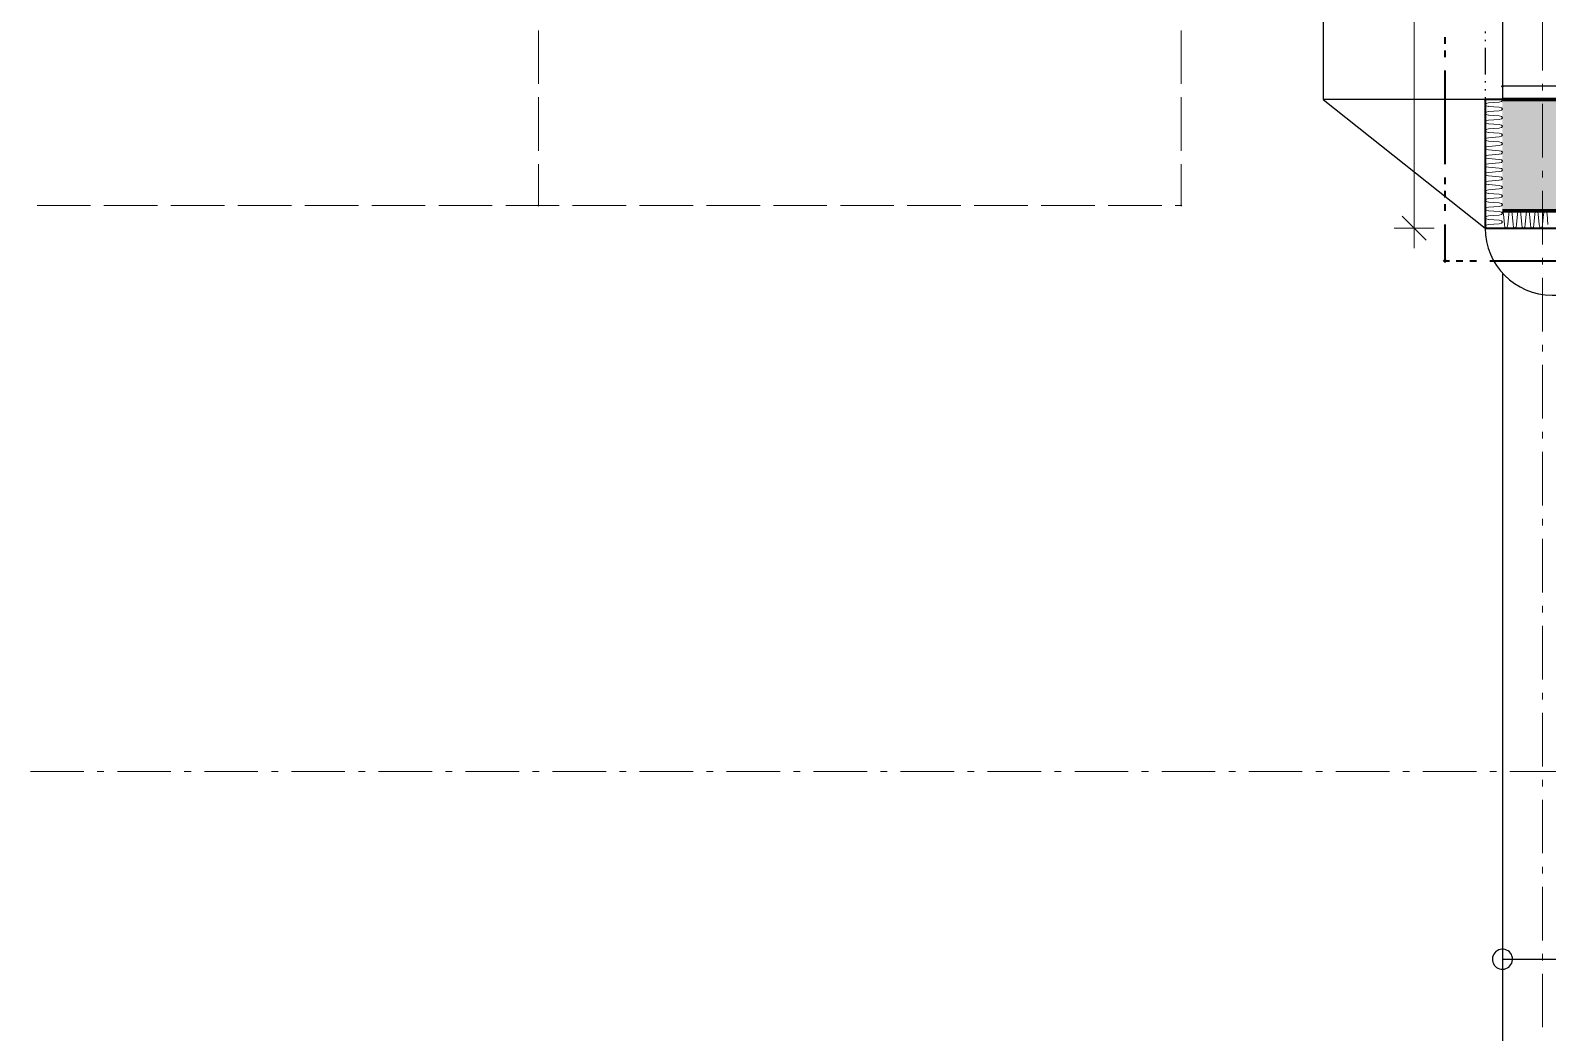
# Model space of a CAD drawing. Header units: millimetres. Extents: x 0 to 594, y 0 to 420.
# Drawn here: x 340.96 to 387, y 222.86 to 253.3 of the extents above; entities that cross this region are included whole.
import ezdxf

# ---------------------------------------------------------------- set-up
doc = ezdxf.new("R2010")
doc.units = ezdxf.units.MM
doc.header["$LTSCALE"] = 8
for name, color, linetype in [('PDF_Dokresleni nad rovinou rezu', 7, 'Continuous'), ('PDF_Dopravni znaceni', 7, 'Continuous'), ('PDF_Dvere', 7, 'Continuous'), ('PDF_Koty delkove', 7, 'Continuous'), ('PDF_Obecne 0.25', 7, 'Continuous'), ('PDF_Osy hlavni', 7, 'Continuous'), ('PDF_Pozarni useky', 3, 'Continuous'), ('PDF_Rampy', 7, 'Continuous'), ('PDF_Steny obvodove nosne', 7, 'Continuous'), ('PDF_Steny sendvic', 7, 'Continuous')]:
    doc.layers.add(name, color=color, linetype=linetype)

msp = doc.modelspace()

# ---------------------------------------------------------------- linework, layer by layer
at = {"layer": 'PDF_Dokresleni nad rovinou rezu', "lineweight": 25}
for points in [[(385.105, 253.257), (385.105, 253.216)], [(385.105, 253.013), (385.105, 252.972)], [(385.105, 252.769), (385.105, 251.956)], [(385.105, 251.753), (385.105, 251.713)], [(385.105, 251.509), (385.105, 251.469)], [(385.105, 251.266), (385.105, 251.192)]]:
    msp.add_lwpolyline(points, dxfattribs=at)
at = {"layer": 'PDF_Dokresleni nad rovinou rezu', "lineweight": 25, "transparency": 33554559}
msp.add_solid([(385.105, 251.243), (385.156, 251.192), (385.054, 251.192), (385.105, 251.142)], dxfattribs=at)
at = {"layer": 'PDF_Dopravni znaceni', "lineweight": 18}
for points in [[(356.378, 253.297), (356.378, 251.672)], [(375.882, 253.297), (375.882, 251.672)], [(356.378, 251.266), (356.378, 249.64)], [(375.882, 251.266), (375.882, 249.64)], [(356.378, 249.234), (356.378, 247.982)], [(375.882, 249.234), (375.882, 247.982)], [(341.161, 247.982), (342.787, 247.982)], [(343.193, 247.982), (344.818, 247.982)], [(345.225, 247.982), (346.85, 247.982)], [(347.256, 247.982), (348.881, 247.982)], [(349.288, 247.982), (350.913, 247.982)], [(351.319, 247.982), (352.945, 247.982)], [(353.351, 247.982), (354.976, 247.982)], [(355.383, 247.982), (357.008, 247.982)], [(357.414, 247.982), (359.039, 247.982)], [(359.446, 247.982), (361.071, 247.982)], [(361.477, 247.982), (363.103, 247.982)], [(363.509, 247.982), (365.134, 247.982)], [(365.541, 247.982), (367.166, 247.982)], [(367.572, 247.982), (369.197, 247.982)], [(369.604, 247.982), (371.229, 247.982)], [(371.635, 247.982), (373.261, 247.982)], [(373.667, 247.982), (375.292, 247.982)], [(375.699, 247.982), (375.882, 247.982)]]:
    msp.add_lwpolyline(points, dxfattribs=at)
at = {"layer": 'PDF_Dopravni znaceni', "lineweight": 18, "transparency": 33554559}
for points in [[(356.378, 248.019), (356.415, 247.982), (356.342, 247.982), (356.378, 247.946)], [(375.882, 248.019), (375.918, 247.982), (375.845, 247.982), (375.882, 247.946)], [(375.845, 247.982), (375.882, 248.019), (375.882, 247.946), (375.918, 247.982)]]:
    msp.add_solid(points, dxfattribs=at)
at = {"layer": 'PDF_Dvere', "lineweight": 25}
for points in [[(385.633, 253.216), (385.633, 253.175)], [(385.633, 252.972), (385.633, 252.159)], [(385.633, 251.956), (385.633, 251.916)], [(385.633, 251.713), (385.633, 251.599)]]:
    msp.add_lwpolyline(points, dxfattribs=at)
msp.add_lwpolyline([(385.633, 251.599), (385.633, 251.192), (387.665, 251.192), (387.665, 251.599)], close=True, dxfattribs=at)
at = {"layer": 'PDF_Dvere', "lineweight": 25, "transparency": 33554559}
msp.add_solid([(385.633, 251.649), (385.684, 251.599), (385.583, 251.599), (385.633, 251.548)], dxfattribs=at)
at = {"layer": 'PDF_Koty delkove', "lineweight": 18}
for points in [[(382.954, 294.709), (382.954, 292.677), (382.954, 288.208), (382.954, 287.395), (382.954, 286.867), (382.954, 247.292), (382.954, 246.682)], [(382.344, 247.292), (382.954, 247.292), (383.563, 247.292)], [(382.588, 247.657), (383.319, 246.926)]]:
    msp.add_lwpolyline(points, dxfattribs=at)
at = {"layer": 'PDF_Obecne 0.25', "lineweight": 25}
msp.add_lwpolyline([(385.105, 264.235), (380.189, 259.319), (380.189, 251.192)], dxfattribs=at)
msp.add_lwpolyline([(385.633, 259.319), (385.633, 251.192), (380.189, 251.192), (385.105, 247.292, 0.414211), (387.137, 245.26), (433.742, 245.26, 0.414215), (435.773, 247.292)], format="xyb", dxfattribs=at)
at = {"layer": 'PDF_Osy hlavni', "lineweight": 18}
for points in [[(386.852, 253.703), (386.852, 252.078)], [(386.852, 251.672), (386.852, 251.469)], [(386.852, 251.062), (386.852, 249.437)], [(386.852, 249.031), (386.852, 248.828)], [(386.852, 248.421), (386.852, 246.796)], [(386.852, 246.39), (386.852, 246.187)], [(386.852, 245.78), (386.852, 244.155)], [(386.852, 243.749), (386.852, 243.546)], [(386.852, 243.139), (386.852, 241.514)], [(386.852, 241.108), (386.852, 240.904)], [(386.852, 240.498), (386.852, 238.873)], [(386.852, 238.467), (386.852, 238.263)], [(386.852, 237.857), (386.852, 236.232)], [(386.852, 235.825), (386.852, 235.622)], [(386.852, 235.216), (386.852, 233.591)], [(386.852, 233.184), (386.852, 232.981)], [(386.852, 232.575), (386.852, 230.95)], [(340.958, 230.795), (342.584, 230.795)], [(342.99, 230.795), (343.193, 230.795)], [(343.599, 230.795), (345.225, 230.795)], [(345.631, 230.795), (345.834, 230.795)], [(346.24, 230.795), (347.866, 230.795)], [(348.272, 230.795), (348.475, 230.795)], [(348.881, 230.795), (350.507, 230.795)], [(350.913, 230.795), (351.116, 230.795)], [(351.523, 230.795), (353.148, 230.795)], [(353.554, 230.795), (353.757, 230.795)], [(354.164, 230.795), (355.789, 230.795)], [(356.195, 230.795), (356.398, 230.795)], [(356.805, 230.795), (358.43, 230.795)], [(358.836, 230.795), (359.039, 230.795)], [(359.446, 230.795), (361.071, 230.795)], [(361.477, 230.795), (361.681, 230.795)], [(362.087, 230.795), (363.712, 230.795)], [(364.118, 230.795), (364.322, 230.795)], [(364.728, 230.795), (366.353, 230.795)], [(366.76, 230.795), (366.963, 230.795)], [(367.369, 230.795), (368.994, 230.795)], [(369.401, 230.795), (369.604, 230.795)], [(370.01, 230.795), (371.635, 230.795)], [(372.042, 230.795), (372.245, 230.795)], [(372.651, 230.795), (374.276, 230.795)], [(374.683, 230.795), (374.886, 230.795)], [(375.292, 230.795), (376.918, 230.795)], [(377.324, 230.795), (377.527, 230.795)], [(377.933, 230.795), (379.559, 230.795)], [(379.965, 230.795), (380.168, 230.795)], [(380.574, 230.795), (382.2, 230.795)], [(382.606, 230.795), (382.809, 230.795)], [(383.215, 230.795), (384.841, 230.795)], [(385.247, 230.795), (385.45, 230.795)], [(385.857, 230.795), (387.482, 230.795)], [(386.852, 230.543), (386.852, 230.34)], [(386.852, 229.934), (386.852, 228.309)], [(386.852, 227.902), (386.852, 227.699)], [(386.852, 227.293), (386.852, 225.667)], [(386.852, 225.261), (386.852, 225.058)], [(386.852, 224.652), (386.852, 223.026)]]:
    msp.add_lwpolyline(points, dxfattribs=at)
at = {"layer": 'PDF_Pozarni useky', "lineweight": 35}
for points in [[(383.886, 253.094), (383.886, 252.891)], [(383.886, 252.688), (383.886, 252.485)], [(383.886, 252.078), (383.886, 249.234)], [(383.886, 248.828), (383.886, 248.625)], [(383.886, 248.421), (383.886, 248.218)], [(383.886, 248.015), (383.886, 247.812)], [(383.886, 247.406), (383.886, 246.3), (384.028, 246.3)], [(384.231, 246.3), (384.434, 246.3)], [(384.638, 246.3), (384.841, 246.3)], [(385.247, 246.3), (388.091, 246.3)]]:
    msp.add_lwpolyline(points, dxfattribs=at)
at = {"layer": 'PDF_Pozarni useky', "lineweight": 35, "transparency": 33554559}
for points in [[(383.815, 246.3), (383.886, 246.371), (383.886, 246.229), (383.957, 246.3)], [(383.886, 246.371), (383.957, 246.3), (383.815, 246.3), (383.886, 246.229)]]:
    msp.add_solid(points, dxfattribs=at)
at = {"layer": 'PDF_Rampy', "lineweight": 25}
for points in [[(385.633, 245.925), (385.633, 204.108)], [(385.633, 225.399), (385.633, 225.399)], [(385.329, 225.094), (385.329, 225.094)], [(385.633, 225.094), (436.8, 225.094), (435.784, 225.094)], [(385.633, 224.789), (385.633, 224.789)], [(385.938, 225.094), (385.938, 225.094)]]:
    msp.add_lwpolyline(points, dxfattribs=at)
msp.add_lwpolyline([(385.938, 225.094), (385.934, 225.143), (385.922, 225.192), (385.902, 225.237), (385.875, 225.279), (385.842, 225.316), (385.803, 225.347), (385.76, 225.371), (385.713, 225.388), (385.664, 225.397), (385.614, 225.398), (385.565, 225.391), (385.518, 225.376), (385.473, 225.353), (385.433, 225.324), (385.399, 225.288), (385.37, 225.247), (385.349, 225.202), (385.335, 225.155), (385.329, 225.105), (385.331, 225.056), (385.341, 225.007), (385.359, 224.961), (385.385, 224.918), (385.416, 224.88), (385.454, 224.847), (385.497, 224.821), (385.543, 224.803), (385.591, 224.792), (385.641, 224.789), (385.69, 224.794), (385.738, 224.808), (385.783, 224.829), (385.825, 224.856), (385.861, 224.891), (385.891, 224.93), (385.914, 224.974), (385.929, 225.022), (385.937, 225.071)], close=True, dxfattribs=at)
at = {"layer": 'PDF_Steny obvodove nosne', "lineweight": 70}
for points in [[(385.633, 247.82), (387.665, 247.82), (387.665, 249.079), (387.665, 251.192)], [(385.633, 251.192), (387.665, 251.192)]]:
    msp.add_lwpolyline(points, dxfattribs=at)
at = {"layer": 'PDF_Steny obvodove nosne', "color": 9, "lineweight": 9, "true_color": 0xc0c0c0, "transparency": 33554559}
msp.add_solid([(385.633, 251.192), (385.633, 247.82), (387.665, 251.192), (387.665, 247.82)], dxfattribs=at)
at = {"layer": 'PDF_Steny sendvic', "lineweight": 35}
for points in [[(405.868, 247.292), (445.119, 247.292), (445.119, 247.82), (445.119, 252.734), (444.59, 252.734), (444.59, 249.445), (444.59, 247.82), (431.06, 247.82), (405.868, 247.82), (387.665, 247.82), (385.633, 247.82)], [(385.633, 251.192), (385.105, 251.192), (385.105, 247.292), (385.633, 247.292)], [(385.633, 247.292), (405.868, 247.292)]]:
    msp.add_lwpolyline(points, dxfattribs=at)
at = {"layer": 'PDF_Steny sendvic', "lineweight": 9}
for points in [[(385.211, 251.095), (385.136, 251.079), (385.105, 251.042)], [(385.105, 251.042), (385.136, 251.005), (385.211, 250.989)], [(385.211, 251.095), (385.528, 251.121), (385.603, 251.136), (385.633, 251.168)], [(385.528, 250.963), (385.211, 250.989)], [(385.528, 250.963), (385.528, 250.963)], [(385.633, 250.915), (385.603, 250.947), (385.528, 250.963)], [(385.633, 251.18), (385.621, 251.192)], [(385.211, 250.831), (385.136, 250.815), (385.105, 250.778)], [(385.105, 250.778), (385.136, 250.74), (385.211, 250.725)], [(385.211, 250.567), (385.136, 250.551), (385.105, 250.514)], [(385.105, 250.514), (385.136, 250.476), (385.211, 250.461)], [(385.211, 250.831), (385.528, 250.857), (385.603, 250.872), (385.633, 250.904)], [(385.528, 250.699), (385.211, 250.725)], [(385.211, 250.567), (385.528, 250.593), (385.603, 250.608), (385.633, 250.64)], [(385.528, 250.699), (385.528, 250.699)], [(385.633, 250.651), (385.603, 250.683), (385.528, 250.699)], [(385.211, 250.302), (385.136, 250.287), (385.105, 250.25)], [(385.105, 250.25), (385.136, 250.212), (385.211, 250.197)], [(385.211, 250.038), (385.136, 250.023), (385.105, 249.986)], [(385.528, 250.435), (385.211, 250.461)], [(385.211, 250.302), (385.528, 250.329), (385.603, 250.344), (385.633, 250.376)], [(385.528, 250.171), (385.211, 250.197)], [(385.211, 250.038), (385.528, 250.064), (385.603, 250.08), (385.633, 250.112)], [(385.528, 250.435), (385.528, 250.435)], [(385.633, 250.387), (385.603, 250.419), (385.528, 250.435)], [(385.528, 250.171), (385.528, 250.171)], [(385.633, 250.123), (385.603, 250.155), (385.528, 250.171)], [(385.105, 249.986), (385.136, 249.948), (385.211, 249.933)], [(385.211, 249.774), (385.136, 249.759), (385.105, 249.721)], [(385.105, 249.721), (385.136, 249.684), (385.211, 249.669)], [(385.528, 249.907), (385.211, 249.933)], [(385.211, 249.774), (385.528, 249.8), (385.603, 249.816), (385.633, 249.848)], [(385.528, 249.642), (385.211, 249.669)], [(385.211, 249.51), (385.528, 249.536), (385.603, 249.552), (385.633, 249.584)], [(385.528, 249.907), (385.528, 249.907)], [(385.633, 249.859), (385.603, 249.891), (385.528, 249.907)], [(385.528, 249.642), (385.528, 249.642)], [(385.633, 249.595), (385.603, 249.627), (385.528, 249.642)], [(385.211, 249.51), (385.136, 249.495), (385.105, 249.457)], [(385.105, 249.457), (385.136, 249.42), (385.211, 249.404)], [(385.211, 249.246), (385.136, 249.231), (385.105, 249.193)], [(385.105, 249.193), (385.136, 249.156), (385.211, 249.14)], [(385.528, 249.378), (385.211, 249.404)], [(385.211, 249.246), (385.528, 249.272), (385.603, 249.288), (385.633, 249.32)], [(385.528, 249.114), (385.211, 249.14)], [(385.528, 249.378), (385.528, 249.378)], [(385.633, 249.331), (385.603, 249.363), (385.528, 249.378)], [(385.528, 249.114), (385.528, 249.114)], [(385.633, 249.067), (385.603, 249.099), (385.528, 249.114)], [(385.211, 248.982), (385.136, 248.966), (385.105, 248.929)], [(385.105, 248.929), (385.136, 248.892), (385.211, 248.876)], [(385.211, 248.718), (385.136, 248.702), (385.105, 248.665)], [(385.105, 248.665), (385.136, 248.628), (385.211, 248.612)], [(385.211, 248.982), (385.528, 249.008), (385.603, 249.024), (385.633, 249.056)], [(385.528, 248.85), (385.211, 248.876)], [(385.211, 248.718), (385.528, 248.744)], [(385.528, 248.85), (385.528, 248.85)], [(385.633, 248.803), (385.603, 248.835), (385.528, 248.85)], [(385.528, 248.744), (385.603, 248.759)], [(385.603, 248.759), (385.633, 248.791)], [(385.211, 248.454), (385.136, 248.438), (385.105, 248.401)], [(385.105, 248.401), (385.136, 248.364), (385.211, 248.348)], [(385.211, 248.19), (385.136, 248.174), (385.105, 248.137)], [(385.528, 248.586), (385.211, 248.612)], [(385.211, 248.454), (385.528, 248.48)], [(385.528, 248.322), (385.211, 248.348)], [(385.211, 248.19), (385.528, 248.216)], [(385.528, 248.586), (385.528, 248.586)], [(385.633, 248.538), (385.603, 248.57), (385.528, 248.586)], [(385.528, 248.48), (385.603, 248.495), (385.633, 248.527)], [(385.528, 248.322), (385.528, 248.322)], [(385.633, 248.274), (385.603, 248.306), (385.528, 248.322)], [(385.528, 248.216), (385.603, 248.231), (385.633, 248.263)], [(385.105, 248.137), (385.136, 248.099), (385.211, 248.084)], [(385.211, 247.925), (385.136, 247.91), (385.105, 247.873)], [(385.105, 247.873), (385.136, 247.835), (385.211, 247.82)], [(385.528, 248.058), (385.211, 248.084)], [(385.211, 247.925), (385.528, 247.952)], [(385.528, 247.794), (385.211, 247.82)], [(385.528, 248.058), (385.528, 248.058)], [(385.633, 248.01), (385.603, 248.042), (385.528, 248.058)], [(385.528, 247.952), (385.603, 247.967), (385.633, 247.999)], [(385.528, 247.794), (385.528, 247.794)], [(385.528, 247.794), (385.528, 247.794)], [(385.633, 247.746), (385.603, 247.778), (385.528, 247.794)], [(385.528, 247.688), (385.603, 247.703), (385.633, 247.735)], [(385.664, 247.714), (385.648, 247.789), (385.633, 247.804)], [(385.87, 247.82), (385.838, 247.789), (385.822, 247.714)], [(385.928, 247.714), (385.913, 247.789), (385.881, 247.82)], [(386.134, 247.82), (386.102, 247.789), (386.086, 247.714)], [(386.192, 247.714), (386.177, 247.789), (386.145, 247.82)], [(386.398, 247.82), (386.366, 247.789), (386.35, 247.714)], [(386.456, 247.714), (386.441, 247.789), (386.409, 247.82)], [(386.662, 247.82), (386.63, 247.789), (386.614, 247.714)], [(386.72, 247.714), (386.705, 247.789), (386.673, 247.82)], [(386.926, 247.82), (386.894, 247.789), (386.878, 247.714)], [(386.985, 247.714), (386.969, 247.789), (386.937, 247.82)], [(385.211, 247.661), (385.136, 247.646), (385.105, 247.609)], [(385.105, 247.609), (385.136, 247.571), (385.211, 247.556)], [(385.211, 247.397), (385.136, 247.382), (385.105, 247.344)], [(385.105, 247.344), (385.136, 247.307), (385.211, 247.292)], [(385.211, 247.661), (385.528, 247.688)], [(385.528, 247.53), (385.211, 247.556)], [(385.211, 247.397), (385.528, 247.423)], [(385.528, 247.53), (385.528, 247.53)], [(385.633, 247.482), (385.603, 247.514), (385.528, 247.53)], [(385.528, 247.423), (385.603, 247.439), (385.633, 247.471)], [(385.69, 247.397), (385.664, 247.714)], [(385.69, 247.397), (385.706, 247.323), (385.743, 247.292), (385.78, 247.323), (385.796, 247.397)], [(385.822, 247.714), (385.796, 247.397)], [(385.822, 247.714), (385.822, 247.714)], [(385.954, 247.397), (385.928, 247.714)], [(385.954, 247.397), (385.97, 247.323), (386.007, 247.292), (386.044, 247.323), (386.06, 247.397)], [(386.086, 247.714), (386.06, 247.397)], [(386.086, 247.714), (386.086, 247.714)], [(386.218, 247.397), (386.192, 247.714)], [(386.218, 247.397), (386.234, 247.323), (386.271, 247.292)], [(386.271, 247.292), (386.309, 247.323), (386.324, 247.397)], [(386.35, 247.714), (386.324, 247.397)], [(386.35, 247.714), (386.35, 247.714)], [(386.483, 247.397), (386.456, 247.714)], [(386.483, 247.397), (386.498, 247.323), (386.535, 247.292), (386.573, 247.323), (386.588, 247.397)], [(386.614, 247.714), (386.588, 247.397)], [(386.614, 247.714), (386.614, 247.714)], [(386.747, 247.397), (386.72, 247.714)], [(386.747, 247.397), (386.762, 247.323), (386.799, 247.292), (386.837, 247.323), (386.852, 247.397)], [(386.878, 247.714), (386.852, 247.397)], [(386.878, 247.714), (386.878, 247.714)], [(387.011, 247.397), (386.985, 247.714)]]:
    msp.add_lwpolyline(points, dxfattribs=at)
at = {"layer": 'PDF_Steny sendvic', "lineweight": 9, "transparency": 33554559}
for points in [[(385.211, 251.007), (385.229, 250.989), (385.193, 250.989), (385.211, 250.971)], [(385.211, 250.743), (385.229, 250.725), (385.193, 250.725), (385.211, 250.707)], [(385.211, 250.479), (385.229, 250.461), (385.193, 250.461), (385.211, 250.443)], [(385.211, 250.215), (385.229, 250.197), (385.193, 250.197), (385.211, 250.179)], [(385.211, 249.951), (385.229, 249.933), (385.193, 249.933), (385.211, 249.914)], [(385.211, 249.687), (385.229, 249.669), (385.193, 249.669), (385.211, 249.65)], [(385.211, 249.423), (385.229, 249.404), (385.193, 249.404), (385.211, 249.386)], [(385.211, 249.159), (385.229, 249.14), (385.193, 249.14), (385.211, 249.122)], [(385.211, 248.895), (385.229, 248.876), (385.193, 248.876), (385.211, 248.858)], [(385.211, 248.63), (385.229, 248.612), (385.193, 248.612), (385.211, 248.594)], [(385.211, 248.366), (385.229, 248.348), (385.193, 248.348), (385.211, 248.33)], [(385.211, 248.102), (385.229, 248.084), (385.193, 248.084), (385.211, 248.066)], [(385.211, 247.838), (385.229, 247.82), (385.193, 247.82), (385.211, 247.802)], [(385.211, 247.574), (385.229, 247.556), (385.193, 247.556), (385.211, 247.537)], [(385.211, 247.31), (385.229, 247.292), (385.193, 247.292)], [(385.796, 247.416), (385.814, 247.397), (385.778, 247.397), (385.796, 247.379)], [(386.06, 247.416), (386.078, 247.397), (386.042, 247.397), (386.06, 247.379)], [(386.324, 247.416), (386.342, 247.397), (386.306, 247.397), (386.324, 247.379)], [(386.588, 247.416), (386.606, 247.397), (386.57, 247.397), (386.588, 247.379)], [(386.852, 247.416), (386.871, 247.397), (386.834, 247.397), (386.852, 247.379)]]:
    msp.add_solid(points, dxfattribs=at)

doc.saveas('drawing.dxf')
